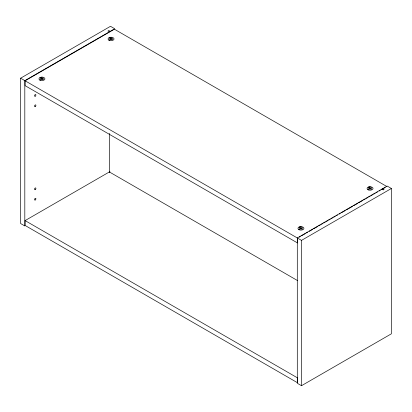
<?xml version="1.0" encoding="UTF-8"?>
<svg xmlns="http://www.w3.org/2000/svg" width="412" height="412" viewBox="0 0 412 412"><rect width="100%" height="100%" fill="white"/><g stroke="black" fill="none" stroke-linecap="round" stroke-linejoin="round"><path stroke-width="0.62" d="M20.6 78.198L110.493 26.301L114.706 28.737L24.813 80.634L20.6 78.198L20.6 223.515L24.813 225.951L24.813 80.634M297.577 238.11L297.577 242.977L25.096 85.66L25.096 80.793L114.423 29.221L386.904 186.538M25.096 220.595L297.577 377.912L297.577 382.779L25.096 225.462L25.096 220.595L109.983 171.588M299.241 237.152L300.348 236.509M301.46 235.87L305.344 233.625M306.456 232.986L307.563 232.347M309.227 231.384L312.559 229.463M313.666 228.82L317.549 226.579M318.661 225.936L320.325 224.978M321.432 224.334L322.544 223.695M323.652 223.057L325.32 222.094M326.428 221.455L327.54 220.811M328.647 220.173L330.311 219.21M331.423 218.571L332.53 217.927M333.643 217.289L335.306 216.326M336.413 215.687L337.526 215.049M339.189 214.085L340.297 213.447M341.409 212.803L345.292 210.563M346.404 209.919L352.507 206.397M353.614 205.758L357.498 203.513M358.61 202.874L362.493 200.634M363.6 199.99L365.269 199.032M366.376 198.388L367.489 197.75M368.596 197.106L370.259 196.148M371.372 195.504L372.479 194.866M373.591 194.227L375.255 193.264M376.362 192.625L377.474 191.982M379.138 191.024L380.245 190.38M381.358 189.741L385.241 187.496M25.096 80.793L301.507 240.381L391.4 188.485L391.4 333.802L301.507 385.699L297.294 383.263L297.294 237.951L387.187 186.049L391.4 188.485M109.092 37.652L111.261 37.234M39.99 77.549L42.158 77.126M368.091 187.182L370.259 186.765M298.988 227.079L301.157 226.662M108.799 40.082L109.386 40.381A2.987 1.725 0 0 0 114.031 39.073A2.987 1.725 0 0 0 109.741 37.404A2.987 1.725 0 0 0 109.386 40.381M367.798 189.613L368.38 189.911A2.987 1.725 0 0 0 373.03 188.603A2.987 1.725 0 0 0 368.74 186.935A2.987 1.725 0 0 0 368.38 189.911M39.696 79.98L40.278 80.278A2.987 1.725 0 0 0 44.929 78.97A2.987 1.725 0 0 0 40.639 77.302A2.987 1.725 0 0 0 40.278 80.278M298.695 229.51L299.277 229.808A2.987 1.725 0 0 0 303.927 228.5A2.987 1.725 0 0 0 299.637 226.832A2.987 1.725 0 0 0 299.277 229.808M110.21 31.327L108.804 30.519L107.965 31.003L109.365 31.817M382.691 188.645L384.097 189.458L383.253 189.942L381.847 189.134M109.365 171.943L297.706 280.68M301.507 240.381L301.507 385.699M109.365 133.411L109.365 172.633M40.963 77.956L40.402 78.28L41.385 78.847L40.402 79.418L40.963 79.743L41.947 79.176L42.936 79.743L43.497 79.418L42.513 78.847L43.497 78.28L42.936 77.956L41.947 78.522L40.963 77.956M110.066 38.059L109.504 38.383L110.488 38.955L109.504 39.521L110.066 39.846L111.055 39.279L112.038 39.846L112.6 39.521L111.616 38.955L112.6 38.383L112.038 38.059L111.055 38.625L110.066 38.059M299.962 227.486L299.4 227.81L300.384 228.382L299.4 228.948L299.962 229.273L300.945 228.706L301.934 229.273L302.496 228.948L301.512 228.382L302.496 227.81L301.934 227.486L300.945 228.052L299.962 227.486M369.064 187.589L368.503 187.913L369.487 188.485L368.503 189.051L369.064 189.376L370.053 188.809L371.037 189.376L371.598 189.051L370.615 188.485L371.598 187.913L371.037 187.589L370.053 188.16L369.064 187.589M35.267 106.548A0.999 0.577 -60 0 0 35.787 104.972A0.999 0.577 -60 0 0 34.572 105.791A0.999 0.577 -60 0 0 35.267 106.548M35.267 96.171A0.999 0.577 -60 0 0 35.787 94.595A0.999 0.577 -60 0 0 34.572 95.414A0.999 0.577 -60 0 0 35.267 96.171M35.267 189.587A0.999 0.577 -60 0 0 35.787 188.011A0.999 0.577 -60 0 0 34.572 188.83A0.999 0.577 -60 0 0 35.267 189.587M35.267 199.964A0.999 0.577 -60 0 0 35.787 198.393A0.999 0.577 -60 0 0 34.572 199.207A0.999 0.577 -60 0 0 35.267 199.964"/></g></svg>
